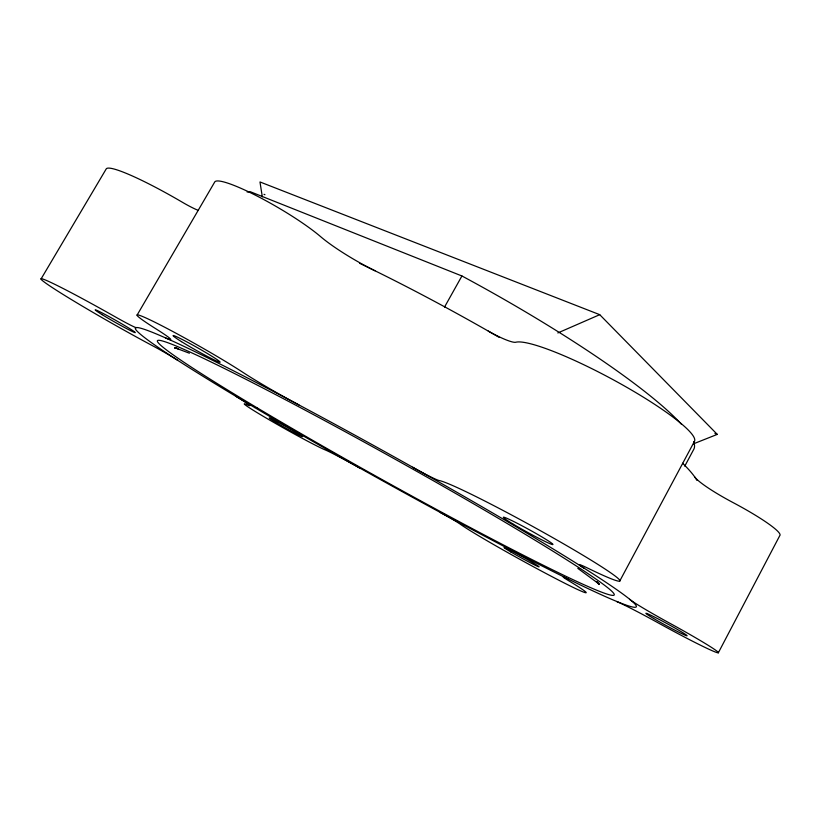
<?xml version="1.0" encoding="UTF-8"?>
<svg xmlns="http://www.w3.org/2000/svg" width="821" height="821" viewBox="0 0 821 821"><rect width="100%" height="100%" fill="white"/><g stroke="black" fill="none" stroke-linecap="round" stroke-linejoin="round"><path stroke-width="1.23" d="M718.324 652.808L779.796 535.59A58.219 7.225 27.7 0 0 733.297 502.709A49.753 6.589 27.6 0 1 694.761 477.001M619.783 580.97L694.371 441.513A102.861 15.722 28.3 0 0 619.362 383.13A102.861 15.722 28.3 0 0 515.773 342.244A27.565 4.29 29 0 1 488.279 331.089M684.765 466.154L693.683 449.477A259.98 38.71 29.1 0 0 693.653 441.749M444.53 307.064L461.925 275.979A259.98 38.71 29.1 0 1 681.379 424.19M137.097 315.09L214.661 182.108A67.209 9.883 30.3 0 1 257.435 196.219A67.209 9.883 30.3 0 1 320.724 236.735A55.664 8.641 29.9 0 0 375.033 270.786M41.05 278.966L106.083 169.167A83.855 9.985 30.5 0 1 182.58 202.377A23.871 3.027 30.6 0 0 198.035 210.299M557.828 332.946L599.73 314.679L717.277 434.391L693.56 443.802M177.162 348.35L174.709 348.022L178.496 348.812L174.935 347.765L189.384 353.215M599.73 314.679L259.98 181.954L262.31 196.835M264.003 194.331L264.947 194.7M461.925 275.979L250.272 191.714A259.98 38.71 29.1 0 0 247.111 192.022M714.927 433.396L717.277 434.391M577.799 568.358L599.197 584.121L596.446 581.658L598.971 584.378L596.631 581.514M584.142 568.306A26.457 1.365 28.7 0 1 587.549 568.04A103.959 5.747 28.8 0 0 574.926 550.46A103.959 5.747 28.8 0 0 439.307 480.572A27.863 1.57 29.1 0 1 412.665 467.252M359.731 263.346A283.922 36.381 29.1 0 1 499.065 337.287M682.59 463.239A283.922 36.381 29.1 0 1 696.906 480.357M568.029 579.041A20.566 0.831 28.8 0 0 568.214 580.447A73.326 2.853 28.9 0 1 553.795 577.594A73.326 2.853 28.9 0 1 460.078 524.044A19.088 0.739 29 0 0 440.261 512.489M177.182 359.947A21.1 0.862 29.5 0 0 152.47 345.692A84.573 3.633 29.6 0 1 43.595 281.531A84.573 3.633 29.6 0 1 115.535 317.009A24.086 1.108 29.6 0 0 136.44 327.692M629.543 599.289A50.225 2.401 28.6 0 0 669.556 623.108A58.743 2.637 28.6 0 1 718.108 652.828A58.743 2.637 28.6 0 1 658.257 622.923A44.047 1.858 28.6 0 0 616.581 601.495M298.988 404.979A56.269 3.161 29.4 0 1 243.037 372.447A67.907 3.612 29.5 0 0 156.216 322.889A67.907 3.612 29.5 0 0 156.308 329.067A52.257 2.607 29.7 0 1 165.544 337.903M236.202 396.502A39.459 1.539 29.4 0 1 247.244 404.794A47.895 1.837 29.3 0 0 270.868 420.773A47.895 1.837 29.3 0 0 325.239 449.918A37.499 1.416 29.1 0 1 359.506 467.919M254.797 407.606A286.467 13.259 29.1 0 0 636.213 606.914A286.467 13.259 29.1 0 0 266.835 388.005A286.467 13.259 29.1 0 0 254.797 407.606M510.836 551.948A20.022 0.78 28.9 0 0 538.966 566.859A20.022 0.78 28.9 0 0 514.972 552.697A20.022 0.78 28.9 0 0 510.836 551.948M102.102 314.638A23.091 0.995 29.6 0 0 134.952 332.597A23.091 0.995 29.6 0 0 108.608 316.383A23.091 0.995 29.6 0 0 102.102 314.638M512.643 523.788A28.355 1.57 28.8 0 0 552.666 544.58A28.355 1.57 28.8 0 0 518.923 524.167A28.355 1.57 28.8 0 0 512.643 523.788M653.547 618.429A23.481 1.057 28.6 0 0 686.869 635.793A23.481 1.057 28.6 0 0 659.047 619.362A23.481 1.057 28.6 0 0 653.547 618.429M181.462 341.628A27.144 1.447 29.5 0 0 219.751 362.235A27.144 1.447 29.5 0 0 188.101 342.552A27.144 1.447 29.5 0 0 181.462 341.628M276.8 422.887A19.15 0.739 29.3 0 0 302.6 436.649A19.15 0.739 29.3 0 0 278.329 422.281A19.15 0.739 29.3 0 0 276.8 422.887M256.85 407.657A261.242 12.058 29.1 0 0 613.431 595.358A261.242 12.058 29.1 0 0 287.104 400.617A261.242 12.058 29.1 0 0 256.85 407.657"/></g></svg>
